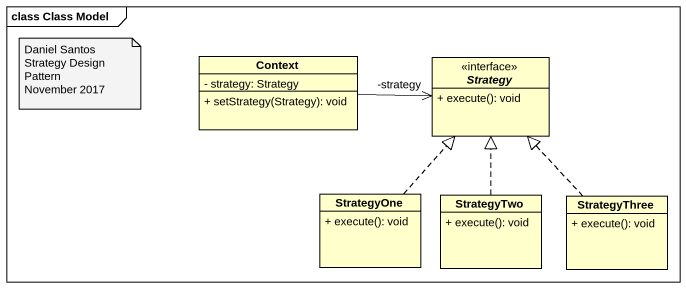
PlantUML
@startuml
mainframe class Class Model
hide circle
hide empty members
skinparam classAttributeIconSize 0
class Context {
  - strategy: Strategy
  + setStrategy(Strategy): void
}
interface Strategy {
  + execute(): void
}
class StrategyOne {
  + execute(): void
}
class StrategyTwo {
  + execute(): void
}
class StrategyThree {
  + execute(): void
}
Context -right-> "-strategy" Strategy
StrategyOne .up.|> Strategy
StrategyTwo .up.|> Strategy
StrategyThree .up.|> Strategy
note as N1
  Daniel Santos
  Strategy Design Pattern
  November 2017
end note
@enduml
